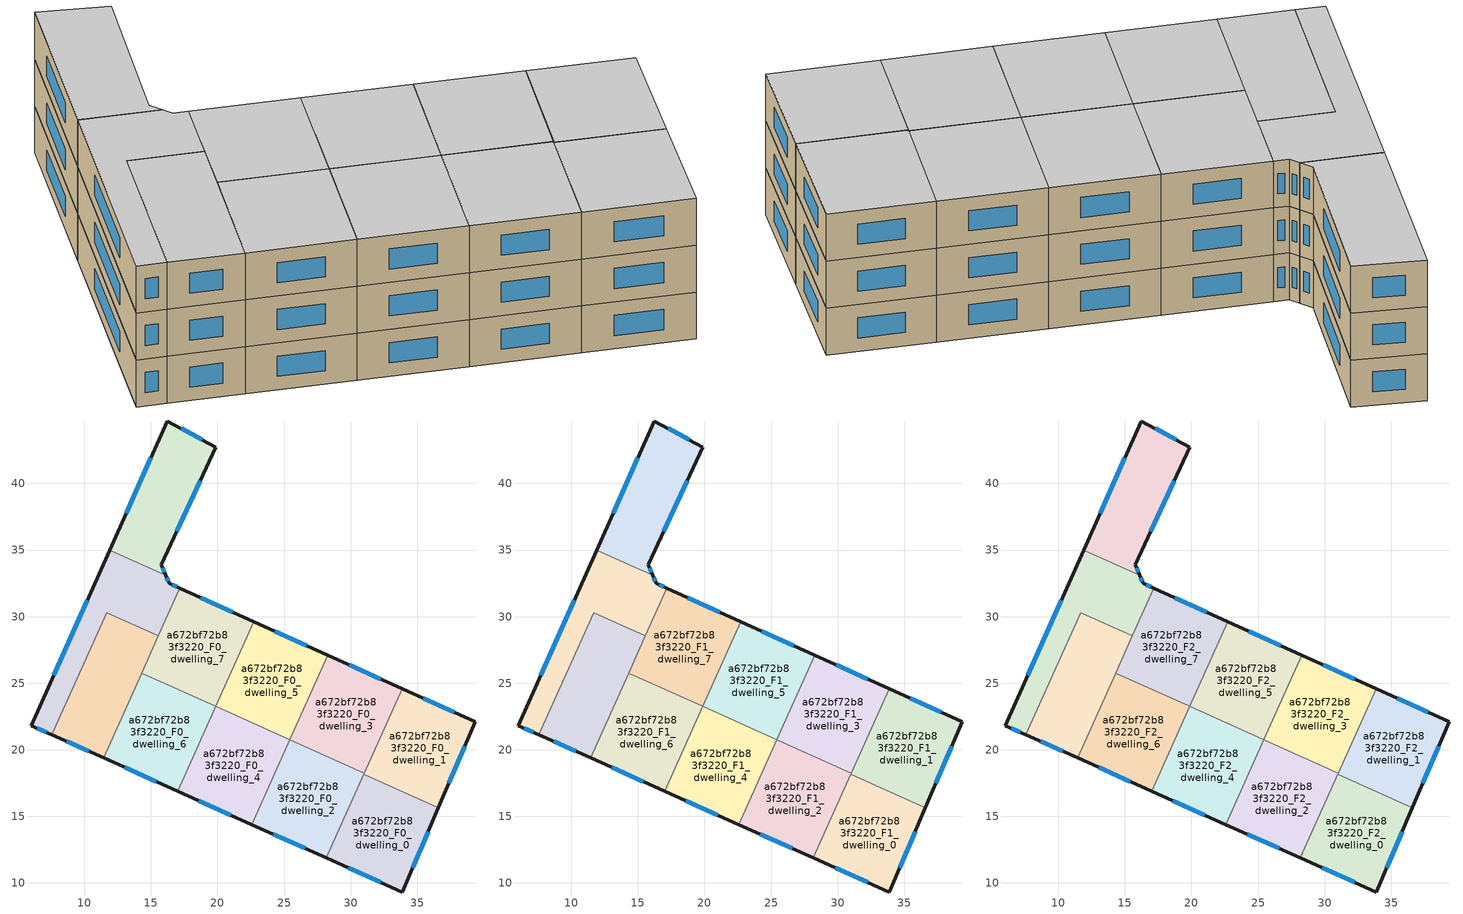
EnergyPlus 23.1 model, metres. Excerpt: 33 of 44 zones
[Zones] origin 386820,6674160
a672bf72b83f3220_F0_dwelling_0
 floor ground (EU_floor_Construction): 36.59,15.65 33.89,9.32 28.18,11.88 31,18.16 z0
 wall outside (EU_wall_Construction): 28.18,11.88 33.89,9.32 36.59,15.65 z0:3
 wall to a672bf72b83f3220_F0_dwelling_1 (EU_wall_Construction): 36.59,15.65 31,18.16 z0:3
 wall to a672bf72b83f3220_F0_dwelling_2 (EU_wall_Construction): 31,18.16 28.18,11.88 z0:3
 window (EU_Window_Construction): 34.66,11.13 35.82,13.84 / 29.81,11.15 32.26,10.05 z0.86:2.14
a672bf72b83f3220_F0_dwelling_1
 floor ground (EU_floor_Construction): 39.35,22.11 36.59,15.65 31,18.16 33.88,24.58 z0
 wall outside (EU_wall_Construction): 36.59,15.65 39.35,22.11 33.88,24.58 z0:3
 wall to a672bf72b83f3220_F0_dwelling_3 (EU_wall_Construction): 33.88,24.58 31.03,18.24 z0:3
 wall to a672bf72b83f3220_F0_dwelling_2 (EU_wall_Construction): 31.03,18.24 31,18.16 z0:3
 window (EU_Window_Construction): 37.38,17.5 38.56,20.26 / 37.79,22.81 35.44,23.87 z0.86:2.14
a672bf72b83f3220_F0_dwelling_10
 floor ground (EU_floor_Construction): 19.88,42.74 15.79,33.88 16.11,33.11 11.91,35 16.24,44.69 z0
 wall outside (EU_wall_Construction): 16.11,33.11 15.79,33.88 19.88,42.74 16.24,44.69 11.91,35 z0:3
 wall to a672bf72b83f3220_F0_dwelling_9 (EU_wall_Construction): 11.91,35 16.11,33.11 z0:3
 window (EU_Window_Construction): 16.02,33.33 15.88,33.66 / 15,41.92 13.15,37.77 / 18.84,43.3 17.28,44.14 / 16.96,36.41 18.71,40.21 z0.86:2.14
a672bf72b83f3220_F0_dwelling_2
 floor ground (EU_floor_Construction): 31.03,18.24 28.18,11.88 22.59,14.39 25.44,20.74 z0
 wall outside (EU_wall_Construction): 22.59,14.39 28.18,11.88 z0:3
 wall to a672bf72b83f3220_F0_dwelling_3 (EU_wall_Construction): 31.03,18.24 25.44,20.74 z0:3
 wall to a672bf72b83f3220_F0_dwelling_4 (EU_wall_Construction): 25.44,20.74 22.59,14.39 z0:3
 window (EU_Window_Construction): 24.19,13.67 26.58,12.6 z0.86:2.14
a672bf72b83f3220_F0_dwelling_3
 floor ground (EU_floor_Construction): 33.88,24.58 31.03,18.24 25.44,20.74 28.3,27.11 z0
 wall outside (EU_wall_Construction): 33.88,24.58 28.3,27.11 z0:3
 wall to a672bf72b83f3220_F0_dwelling_5 (EU_wall_Construction): 28.3,27.11 25.45,20.75 z0:3
 window (EU_Window_Construction): 32.28,25.3 29.89,26.38 z0.86:2.14
a672bf72b83f3220_F0_dwelling_4
 floor ground (EU_floor_Construction): 25.45,20.75 22.59,14.39 17.01,16.89 19.87,23.25 z0
 wall outside (EU_wall_Construction): 17.01,16.89 22.59,14.39 z0:3
 wall to a672bf72b83f3220_F0_dwelling_5 (EU_wall_Construction): 25.45,20.75 19.87,23.25 z0:3
 wall to a672bf72b83f3220_F0_dwelling_6 (EU_wall_Construction): 19.87,23.25 17.01,16.89 z0:3
 window (EU_Window_Construction): 18.61,16.17 21,15.1 z0.86:2.14
a672bf72b83f3220_F0_dwelling_5
 floor ground (EU_floor_Construction): 28.3,27.11 25.45,20.75 19.87,23.25 22.73,29.63 z0
 wall outside (EU_wall_Construction): 28.3,27.11 22.73,29.63 z0:3
 wall to a672bf72b83f3220_F0_dwelling_7 (EU_wall_Construction): 22.73,29.63 19.87,23.26 z0:3
 window (EU_Window_Construction): 26.7,27.83 24.32,28.91 z0.86:2.14
a672bf72b83f3220_F0_dwelling_6
 floor ground (EU_floor_Construction): 19.87,23.26 17.01,16.89 11.44,19.39 14.3,25.76 z0
 wall outside (EU_wall_Construction): 11.44,19.39 17.01,16.89 z0:3
 wall to a672bf72b83f3220_F0_dwelling_7 (EU_wall_Construction): 19.87,23.26 14.3,25.76 z0:3
 wall to a672bf72b83f3220_F0_dwelling_8 (EU_wall_Construction): 14.3,25.76 11.44,19.39 z0:3
 window (EU_Window_Construction): 13.03,18.67 15.42,17.6 z0.86:2.14
a672bf72b83f3220_F0_dwelling_7
 floor ground (EU_floor_Construction): 22.73,29.63 19.87,23.26 14.3,25.76 17.16,32.14 z0
 wall outside (EU_wall_Construction): 22.73,29.63 17.16,32.14 z0:3
 wall to a672bf72b83f3220_F0_dwelling_9 (EU_wall_Construction): 17.16,32.14 15.55,28.55 z0:3
 wall to a672bf72b83f3220_F0_dwelling_8 (EU_wall_Construction): 15.55,28.55 14.3,25.76 z0:3
 window (EU_Window_Construction): 21.14,30.35 18.75,31.42 z0.86:2.14
a672bf72b83f3220_F0_dwelling_8
 floor ground (EU_floor_Construction): 15.55,28.55 11.44,19.39 7.57,21.12 11.67,30.29 z0
 wall outside (EU_wall_Construction): 7.57,21.12 11.44,19.39 z0:3
 wall to a672bf72b83f3220_F0_dwelling_9 (EU_wall_Construction): 15.55,28.55 11.67,30.29 7.57,21.12 z0:3
 window (EU_Window_Construction): 8.67,20.63 10.33,19.88 z0.86:2.14
a672bf72b83f3220_F0_dwelling_9
 floor ground (EU_floor_Construction): 16.11,33.11 16.37,32.5 17.16,32.14 15.55,28.55 11.67,30.29 7.57,21.12 6.03,21.81 11.91,35 z0
 wall outside (EU_wall_Construction): 11.91,35 6.03,21.81 7.57,21.12 / 17.16,32.14 16.37,32.5 16.11,33.11 z0:3
 window (EU_Window_Construction): 6.47,21.62 7.13,21.32 / 10.23,31.23 7.71,25.58 / 16.29,32.68 16.19,32.94 / 16.93,32.25 16.59,32.4 z0.86:2.14
a672bf72b83f3220_F1_dwelling_0
 floor to a672bf72b83f3220_F0_dwelling_0 (EU_floor_Construction): 36.59,15.65 33.89,9.32 28.18,11.88 31,18.16 z3
 wall outside (EU_wall_Construction): 28.18,11.88 33.89,9.32 36.59,15.65 z3:6
 wall to a672bf72b83f3220_F1_dwelling_1 (EU_wall_Construction): 36.59,15.65 31,18.16 z3:6
 wall to a672bf72b83f3220_F1_dwelling_2 (EU_wall_Construction): 31,18.16 28.18,11.88 z3:6
 window (EU_Window_Construction): 34.66,11.13 35.82,13.84 / 29.81,11.15 32.26,10.05 z3.86:5.14
a672bf72b83f3220_F1_dwelling_1
 floor to a672bf72b83f3220_F0_dwelling_1 (EU_floor_Construction): 39.35,22.11 36.59,15.65 31,18.16 33.88,24.58 z3
 wall outside (EU_wall_Construction): 36.59,15.65 39.35,22.11 33.88,24.58 z3:6
 wall to a672bf72b83f3220_F1_dwelling_3 (EU_wall_Construction): 33.88,24.58 31.03,18.24 z3:6
 wall to a672bf72b83f3220_F1_dwelling_2 (EU_wall_Construction): 31.03,18.24 31,18.16 z3:6
 window (EU_Window_Construction): 37.38,17.5 38.56,20.26 / 37.79,22.81 35.44,23.87 z3.86:5.14
a672bf72b83f3220_F1_dwelling_10
 floor to a672bf72b83f3220_F0_dwelling_10 (EU_floor_Construction): 19.88,42.74 15.79,33.88 16.11,33.11 11.91,35 16.24,44.69 z3
 wall outside (EU_wall_Construction): 16.11,33.11 15.79,33.88 19.88,42.74 16.24,44.69 11.91,35 z3:6
 wall to a672bf72b83f3220_F1_dwelling_9 (EU_wall_Construction): 11.91,35 16.11,33.11 z3:6
 window (EU_Window_Construction): 16.02,33.33 15.88,33.66 / 15,41.92 13.15,37.77 / 18.84,43.3 17.28,44.14 / 16.96,36.41 18.71,40.21 z3.86:5.14
a672bf72b83f3220_F1_dwelling_2
 floor to a672bf72b83f3220_F0_dwelling_2 (EU_floor_Construction): 31.03,18.24 28.18,11.88 22.59,14.39 25.44,20.74 z3
 wall outside (EU_wall_Construction): 22.59,14.39 28.18,11.88 z3:6
 wall to a672bf72b83f3220_F1_dwelling_3 (EU_wall_Construction): 31.03,18.24 25.44,20.74 z3:6
 wall to a672bf72b83f3220_F1_dwelling_4 (EU_wall_Construction): 25.44,20.74 22.59,14.39 z3:6
 window (EU_Window_Construction): 24.19,13.67 26.58,12.6 z3.86:5.14
a672bf72b83f3220_F1_dwelling_3
 floor to a672bf72b83f3220_F0_dwelling_3 (EU_floor_Construction): 33.88,24.58 31.03,18.24 25.44,20.74 28.3,27.11 z3
 wall outside (EU_wall_Construction): 33.88,24.58 28.3,27.11 z3:6
 wall to a672bf72b83f3220_F1_dwelling_5 (EU_wall_Construction): 28.3,27.11 25.45,20.75 z3:6
 window (EU_Window_Construction): 32.28,25.3 29.89,26.38 z3.86:5.14
a672bf72b83f3220_F1_dwelling_4
 floor to a672bf72b83f3220_F0_dwelling_4 (EU_floor_Construction): 25.45,20.75 22.59,14.39 17.01,16.89 19.87,23.25 z3
 wall outside (EU_wall_Construction): 17.01,16.89 22.59,14.39 z3:6
 wall to a672bf72b83f3220_F1_dwelling_5 (EU_wall_Construction): 25.45,20.75 19.87,23.25 z3:6
 wall to a672bf72b83f3220_F1_dwelling_6 (EU_wall_Construction): 19.87,23.25 17.01,16.89 z3:6
 window (EU_Window_Construction): 18.61,16.17 21,15.1 z3.86:5.14
a672bf72b83f3220_F1_dwelling_5
 floor to a672bf72b83f3220_F0_dwelling_5 (EU_floor_Construction): 28.3,27.11 25.45,20.75 19.87,23.25 22.73,29.63 z3
 wall outside (EU_wall_Construction): 28.3,27.11 22.73,29.63 z3:6
 wall to a672bf72b83f3220_F1_dwelling_7 (EU_wall_Construction): 22.73,29.63 19.87,23.26 z3:6
 window (EU_Window_Construction): 26.7,27.83 24.32,28.91 z3.86:5.14
a672bf72b83f3220_F1_dwelling_6
 floor to a672bf72b83f3220_F0_dwelling_6 (EU_floor_Construction): 19.87,23.26 17.01,16.89 11.44,19.39 14.3,25.76 z3
 wall outside (EU_wall_Construction): 11.44,19.39 17.01,16.89 z3:6
 wall to a672bf72b83f3220_F1_dwelling_7 (EU_wall_Construction): 19.87,23.26 14.3,25.76 z3:6
 wall to a672bf72b83f3220_F1_dwelling_8 (EU_wall_Construction): 14.3,25.76 11.44,19.39 z3:6
 window (EU_Window_Construction): 13.03,18.67 15.42,17.6 z3.86:5.14
a672bf72b83f3220_F1_dwelling_7
 floor to a672bf72b83f3220_F0_dwelling_7 (EU_floor_Construction): 22.73,29.63 19.87,23.26 14.3,25.76 17.16,32.14 z3
 wall outside (EU_wall_Construction): 22.73,29.63 17.16,32.14 z3:6
 wall to a672bf72b83f3220_F1_dwelling_9 (EU_wall_Construction): 17.16,32.14 15.55,28.55 z3:6
 wall to a672bf72b83f3220_F1_dwelling_8 (EU_wall_Construction): 15.55,28.55 14.3,25.76 z3:6
 window (EU_Window_Construction): 21.14,30.35 18.75,31.42 z3.86:5.14
a672bf72b83f3220_F1_dwelling_8
 floor to a672bf72b83f3220_F0_dwelling_8 (EU_floor_Construction): 15.55,28.55 11.44,19.39 7.57,21.12 11.67,30.29 z3
 wall outside (EU_wall_Construction): 7.57,21.12 11.44,19.39 z3:6
 wall to a672bf72b83f3220_F1_dwelling_9 (EU_wall_Construction): 15.55,28.55 11.67,30.29 7.57,21.12 z3:6
 window (EU_Window_Construction): 8.67,20.63 10.33,19.88 z3.86:5.14
a672bf72b83f3220_F1_dwelling_9
 floor to a672bf72b83f3220_F0_dwelling_9 (EU_floor_Construction): 16.11,33.11 16.37,32.5 17.16,32.14 15.55,28.55 11.67,30.29 7.57,21.12 6.03,21.81 11.91,35 z3
 wall outside (EU_wall_Construction): 11.91,35 6.03,21.81 7.57,21.12 / 17.16,32.14 16.37,32.5 16.11,33.11 z3:6
 window (EU_Window_Construction): 6.47,21.62 7.13,21.32 / 10.23,31.23 7.71,25.58 / 16.29,32.68 16.19,32.94 / 16.93,32.25 16.59,32.4 z3.86:5.14
a672bf72b83f3220_F2_dwelling_0
 floor to a672bf72b83f3220_F1_dwelling_0 (EU_floor_Construction): 36.59,15.65 33.89,9.32 28.18,11.88 31,18.16 z6
 wall outside (EU_wall_Construction): 28.18,11.88 33.89,9.32 36.59,15.65 z6:9
 wall to a672bf72b83f3220_F2_dwelling_1 (EU_wall_Construction): 36.59,15.65 31,18.16 z6:9
 wall to a672bf72b83f3220_F2_dwelling_2 (EU_wall_Construction): 31,18.16 28.18,11.88 z6:9
 window (EU_Window_Construction): 34.66,11.13 35.82,13.84 / 29.81,11.15 32.26,10.05 z6.86:8.14
 ceiling to a672bf72b83f3220_F3_dwelling_0 (EU_floor_Construction): 33.89,9.32 36.59,15.65 31,18.16 28.18,11.88 z9
a672bf72b83f3220_F2_dwelling_1
 floor to a672bf72b83f3220_F1_dwelling_1 (EU_floor_Construction): 39.35,22.11 36.59,15.65 31,18.16 33.88,24.58 z6
 wall outside (EU_wall_Construction): 36.59,15.65 39.35,22.11 33.88,24.58 z6:9
 wall to a672bf72b83f3220_F2_dwelling_3 (EU_wall_Construction): 33.88,24.58 31.03,18.24 z6:9
 wall to a672bf72b83f3220_F2_dwelling_2 (EU_wall_Construction): 31.03,18.24 31,18.16 z6:9
 window (EU_Window_Construction): 37.38,17.5 38.56,20.26 / 37.79,22.81 35.44,23.87 z6.86:8.14
 ceiling to a672bf72b83f3220_F3_dwelling_1 (EU_floor_Construction): 36.59,15.65 39.35,22.11 33.88,24.58 31,18.16 z9
a672bf72b83f3220_F2_dwelling_10
 floor to a672bf72b83f3220_F1_dwelling_10 (EU_floor_Construction): 19.88,42.74 15.79,33.88 16.11,33.11 11.91,35 16.24,44.69 z6
 wall outside (EU_wall_Construction): 16.11,33.11 15.79,33.88 19.88,42.74 16.24,44.69 11.91,35 z6:9
 wall to a672bf72b83f3220_F2_dwelling_9 (EU_wall_Construction): 11.91,35 16.11,33.11 z6:9
 window (EU_Window_Construction): 16.02,33.33 15.88,33.66 / 15,41.92 13.15,37.77 / 18.84,43.3 17.28,44.14 / 16.96,36.41 18.71,40.21 z6.86:8.14
 ceiling to a672bf72b83f3220_F3_dwelling_10 (EU_floor_Construction): 16.11,33.11 15.79,33.88 19.88,42.74 16.24,44.69 11.91,35 z9
a672bf72b83f3220_F2_dwelling_2
 floor to a672bf72b83f3220_F1_dwelling_2 (EU_floor_Construction): 31.03,18.24 28.18,11.88 22.59,14.39 25.44,20.74 z6
 wall outside (EU_wall_Construction): 22.59,14.39 28.18,11.88 z6:9
 wall to a672bf72b83f3220_F2_dwelling_3 (EU_wall_Construction): 31.03,18.24 25.44,20.74 z6:9
 wall to a672bf72b83f3220_F2_dwelling_4 (EU_wall_Construction): 25.44,20.74 22.59,14.39 z6:9
 window (EU_Window_Construction): 24.19,13.67 26.58,12.6 z6.86:8.14
 ceiling to a672bf72b83f3220_F3_dwelling_2 (EU_floor_Construction): 28.18,11.88 31.03,18.24 25.44,20.74 22.59,14.39 z9
a672bf72b83f3220_F2_dwelling_3
 floor to a672bf72b83f3220_F1_dwelling_3 (EU_floor_Construction): 33.88,24.58 31.03,18.24 25.44,20.74 28.3,27.11 z6
 wall outside (EU_wall_Construction): 33.88,24.58 28.3,27.11 z6:9
 wall to a672bf72b83f3220_F2_dwelling_5 (EU_wall_Construction): 28.3,27.11 25.45,20.75 z6:9
 window (EU_Window_Construction): 32.28,25.3 29.89,26.38 z6.86:8.14
 ceiling to a672bf72b83f3220_F3_dwelling_3 (EU_floor_Construction): 31.03,18.24 33.88,24.58 28.3,27.11 25.44,20.74 z9
a672bf72b83f3220_F2_dwelling_4
 floor to a672bf72b83f3220_F1_dwelling_4 (EU_floor_Construction): 25.45,20.75 22.59,14.39 17.01,16.89 19.87,23.25 z6
 wall outside (EU_wall_Construction): 17.01,16.89 22.59,14.39 z6:9
 wall to a672bf72b83f3220_F2_dwelling_5 (EU_wall_Construction): 25.45,20.75 19.87,23.25 z6:9
 wall to a672bf72b83f3220_F2_dwelling_6 (EU_wall_Construction): 19.87,23.25 17.01,16.89 z6:9
 window (EU_Window_Construction): 18.61,16.17 21,15.1 z6.86:8.14
 ceiling to a672bf72b83f3220_F3_dwelling_4 (EU_floor_Construction): 22.59,14.39 25.45,20.75 19.87,23.25 17.01,16.89 z9
a672bf72b83f3220_F2_dwelling_5
 floor to a672bf72b83f3220_F1_dwelling_5 (EU_floor_Construction): 28.3,27.11 25.45,20.75 19.87,23.25 22.73,29.63 z6
 wall outside (EU_wall_Construction): 28.3,27.11 22.73,29.63 z6:9
 wall to a672bf72b83f3220_F2_dwelling_7 (EU_wall_Construction): 22.73,29.63 19.87,23.26 z6:9
 window (EU_Window_Construction): 26.7,27.83 24.32,28.91 z6.86:8.14
 ceiling to a672bf72b83f3220_F3_dwelling_5 (EU_floor_Construction): 25.45,20.75 28.3,27.11 22.73,29.63 19.87,23.25 z9
a672bf72b83f3220_F2_dwelling_6
 floor to a672bf72b83f3220_F1_dwelling_6 (EU_floor_Construction): 19.87,23.26 17.01,16.89 11.44,19.39 14.3,25.76 z6
 wall outside (EU_wall_Construction): 11.44,19.39 17.01,16.89 z6:9
 wall to a672bf72b83f3220_F2_dwelling_7 (EU_wall_Construction): 19.87,23.26 14.3,25.76 z6:9
 wall to a672bf72b83f3220_F2_dwelling_8 (EU_wall_Construction): 14.3,25.76 11.44,19.39 z6:9
 window (EU_Window_Construction): 13.03,18.67 15.42,17.6 z6.86:8.14
 ceiling to a672bf72b83f3220_F3_dwelling_6 (EU_floor_Construction): 17.01,16.89 19.87,23.26 14.3,25.76 11.44,19.39 z9
a672bf72b83f3220_F2_dwelling_7
 floor to a672bf72b83f3220_F1_dwelling_7 (EU_floor_Construction): 22.73,29.63 19.87,23.26 14.3,25.76 17.16,32.14 z6
 wall outside (EU_wall_Construction): 22.73,29.63 17.16,32.14 z6:9
 wall to a672bf72b83f3220_F2_dwelling_9 (EU_wall_Construction): 17.16,32.14 15.55,28.55 z6:9
 wall to a672bf72b83f3220_F2_dwelling_8 (EU_wall_Construction): 15.55,28.55 14.3,25.76 z6:9
 window (EU_Window_Construction): 21.14,30.35 18.75,31.42 z6.86:8.14
 ceiling to a672bf72b83f3220_F3_dwelling_7 (EU_floor_Construction): 19.87,23.26 22.73,29.63 17.16,32.14 14.3,25.76 z9
a672bf72b83f3220_F2_dwelling_8
 floor to a672bf72b83f3220_F1_dwelling_8 (EU_floor_Construction): 15.55,28.55 11.44,19.39 7.57,21.12 11.67,30.29 z6
 wall outside (EU_wall_Construction): 7.57,21.12 11.44,19.39 z6:9
 wall to a672bf72b83f3220_F2_dwelling_9 (EU_wall_Construction): 15.55,28.55 11.67,30.29 7.57,21.12 z6:9
 window (EU_Window_Construction): 8.67,20.63 10.33,19.88 z6.86:8.14
 ceiling to a672bf72b83f3220_F3_dwelling_8 (EU_floor_Construction): 11.44,19.39 15.55,28.55 11.67,30.29 7.57,21.12 z9
a672bf72b83f3220_F2_dwelling_9
 floor to a672bf72b83f3220_F1_dwelling_9 (EU_floor_Construction): 16.11,33.11 16.37,32.5 17.16,32.14 15.55,28.55 11.67,30.29 7.57,21.12 6.03,21.81 11.91,35 z6
 wall outside (EU_wall_Construction): 11.91,35 6.03,21.81 7.57,21.12 / 17.16,32.14 16.37,32.5 16.11,33.11 z6:9
 window (EU_Window_Construction): 6.47,21.62 7.13,21.32 / 10.23,31.23 7.71,25.58 / 16.29,32.68 16.19,32.94 / 16.93,32.25 16.59,32.4 z6.86:8.14
 ceiling to a672bf72b83f3220_F3_dwelling_9 (EU_floor_Construction): 15.55,28.55 17.16,32.14 16.37,32.5 16.11,33.11 11.91,35 6.03,21.81 7.57,21.12 11.67,30.29 z9
[Building]
EU S2 Campaign: North Axis=0; Terrain=City; Solar Distribution=FullExterior
[Site:Location]
Helsinki-Vantaa.AP: Latitude=60.317; Longitude=24.963; Time Zone=2; Elevation=54.6
[SizingPeriod:WeatherFileDays]
AnnualSizingPeriod: Begin Month=1; Begin Day of Month=1; End Month=12; End Day of Month=31; Day of Week for Start Day=Monday; Use Weather File Daylight Saving Period=No; Use Weather File Rain and Snow Indicators=No
[MATERIAL]
EU_InternalMass_Material: Roughness=MediumRough; Thickness=0.1; Conductivity=1; Density=1800; Specific Heat=900; Thermal Absorptance=0.9; Solar Absorptance=0.7; Visible Absorptance=0.7
[MATERIAL:NOMASS] Roughness=MediumRough; Thermal Absorptance=0.9; Solar Absorptance=0.7; Visible Absorptance=0.7
Name | Thermal Resistance
EU_wall_NoMass | 1.10183
EU_floor_NoMass | 1.70606
[WINDOWMATERIAL:SIMPLEGLAZINGSYSTEM]
EU_Window_SimpleGlazing: UFactor=3.11035; Solar Heat Gain Coefficient=0.8; Visible Transmittance=0.8
[CONSTRUCTION]
EU_wall_Construction: EU_wall_NoMass
EU_floor_Construction: EU_floor_NoMass
EU_Window_Construction: EU_Window_SimpleGlazing
EU_InternalMass_Construction: EU_InternalMass_Material
[ZONE] Type=1; Multiplier=1; Ceiling Height=autocalculate; Floor Area=autocalculate; Part of Total Floor Area=Yes
Name | Volume
a672bf72b83f3220_F0_dwelling_0; a672bf72b83f3220_F1_dwelling_0; a672bf72b83f3220_F2_dwelling_0 | 127.978
a672bf72b83f3220_F0_dwelling_1; a672bf72b83f3220_F1_dwelling_1; a672bf72b83f3220_F2_dwelling_1 | 127.968
a672bf72b83f3220_F0_dwelling_10; a672bf72b83f3220_F1_dwelling_10; a672bf72b83f3220_F2_dwelling_10 | 127.969
a672bf72b83f3220_F0_dwelling_2; a672bf72b83f3220_F1_dwelling_2; a672bf72b83f3220_F2_dwelling_2 | 127.972
a672bf72b83f3220_F0_dwelling_3; a672bf72b83f3220_F1_dwelling_3; a672bf72b83f3220_F2_dwelling_3 | 127.959
a672bf72b83f3220_F0_dwelling_4; a672bf72b83f3220_F1_dwelling_4; a672bf72b83f3220_F2_dwelling_4; a672bf72b83f3220_F0_dwelling_7; a672bf72b83f3220_F1_dwelling_7; a672bf72b83f3220_F2_dwelling_7 | 127.952
a672bf72b83f3220_F0_dwelling_5; a672bf72b83f3220_F1_dwelling_5; a672bf72b83f3220_F2_dwelling_5 | 127.931
a672bf72b83f3220_F0_dwelling_6; a672bf72b83f3220_F1_dwelling_6; a672bf72b83f3220_F2_dwelling_6; a672bf72b83f3220_F0_dwelling_9; a672bf72b83f3220_F1_dwelling_9; a672bf72b83f3220_F2_dwelling_9 | 127.956
a672bf72b83f3220_F0_dwelling_8; a672bf72b83f3220_F1_dwelling_8; a672bf72b83f3220_F2_dwelling_8 | 127.989
[INTERNALMASS] Construction=EU_InternalMass_Construction
Name | Zone or ZoneList | Surface Area
a672bf72b83f3220_F0_dwelling_0_EU_InternalMass | a672bf72b83f3220_F0_dwelling_0 | 42.6573
a672bf72b83f3220_F0_dwelling_1_EU_InternalMass | a672bf72b83f3220_F0_dwelling_1 | 42.6576
a672bf72b83f3220_F0_dwelling_2_EU_InternalMass | a672bf72b83f3220_F0_dwelling_2 | 42.6581
a672bf72b83f3220_F0_dwelling_3_EU_InternalMass | a672bf72b83f3220_F0_dwelling_3 | 42.6528
a672bf72b83f3220_F0_dwelling_4_EU_InternalMass | a672bf72b83f3220_F0_dwelling_4 | 42.6517
a672bf72b83f3220_F0_dwelling_5_EU_InternalMass | a672bf72b83f3220_F0_dwelling_5 | 42.6425
a672bf72b83f3220_F0_dwelling_6_EU_InternalMass | a672bf72b83f3220_F0_dwelling_6 | 42.6522
a672bf72b83f3220_F0_dwelling_7_EU_InternalMass | a672bf72b83f3220_F0_dwelling_7 | 42.6509
a672bf72b83f3220_F0_dwelling_8_EU_InternalMass | a672bf72b83f3220_F0_dwelling_8 | 42.6628
a672bf72b83f3220_F0_dwelling_9_EU_InternalMass | a672bf72b83f3220_F0_dwelling_9 | 42.652
a672bf72b83f3220_F0_dwelling_10_EU_InternalMass | a672bf72b83f3220_F0_dwelling_10 | 42.6555
a672bf72b83f3220_F1_dwelling_0_EU_InternalMass | a672bf72b83f3220_F1_dwelling_0 | 42.6573
a672bf72b83f3220_F1_dwelling_1_EU_InternalMass | a672bf72b83f3220_F1_dwelling_1 | 42.6576
a672bf72b83f3220_F1_dwelling_2_EU_InternalMass | a672bf72b83f3220_F1_dwelling_2 | 42.6581
a672bf72b83f3220_F1_dwelling_3_EU_InternalMass | a672bf72b83f3220_F1_dwelling_3 | 42.6528
a672bf72b83f3220_F1_dwelling_4_EU_InternalMass | a672bf72b83f3220_F1_dwelling_4 | 42.6517
a672bf72b83f3220_F1_dwelling_5_EU_InternalMass | a672bf72b83f3220_F1_dwelling_5 | 42.6425
a672bf72b83f3220_F1_dwelling_6_EU_InternalMass | a672bf72b83f3220_F1_dwelling_6 | 42.6522
a672bf72b83f3220_F1_dwelling_7_EU_InternalMass | a672bf72b83f3220_F1_dwelling_7 | 42.6509
a672bf72b83f3220_F1_dwelling_8_EU_InternalMass | a672bf72b83f3220_F1_dwelling_8 | 42.6628
a672bf72b83f3220_F1_dwelling_9_EU_InternalMass | a672bf72b83f3220_F1_dwelling_9 | 42.652
a672bf72b83f3220_F1_dwelling_10_EU_InternalMass | a672bf72b83f3220_F1_dwelling_10 | 42.6555
a672bf72b83f3220_F2_dwelling_0_EU_InternalMass | a672bf72b83f3220_F2_dwelling_0 | 42.6573
a672bf72b83f3220_F2_dwelling_1_EU_InternalMass | a672bf72b83f3220_F2_dwelling_1 | 42.6576
a672bf72b83f3220_F2_dwelling_2_EU_InternalMass | a672bf72b83f3220_F2_dwelling_2 | 42.6581
a672bf72b83f3220_F2_dwelling_3_EU_InternalMass | a672bf72b83f3220_F2_dwelling_3 | 42.6528
a672bf72b83f3220_F2_dwelling_4_EU_InternalMass | a672bf72b83f3220_F2_dwelling_4 | 42.6517
a672bf72b83f3220_F2_dwelling_5_EU_InternalMass | a672bf72b83f3220_F2_dwelling_5 | 42.6425
a672bf72b83f3220_F2_dwelling_6_EU_InternalMass | a672bf72b83f3220_F2_dwelling_6 | 42.6522
a672bf72b83f3220_F2_dwelling_7_EU_InternalMass | a672bf72b83f3220_F2_dwelling_7 | 42.6509
a672bf72b83f3220_F2_dwelling_8_EU_InternalMass | a672bf72b83f3220_F2_dwelling_8 | 42.6628
a672bf72b83f3220_F2_dwelling_9_EU_InternalMass | a672bf72b83f3220_F2_dwelling_9 | 42.652
a672bf72b83f3220_F2_dwelling_10_EU_InternalMass | a672bf72b83f3220_F2_dwelling_10 | 42.6555
[OTHEREQUIPMENT] Fuel Type=Electricity; Design Level Calculation Method=Watts/Area; Power per Zone Floor Area=1; Fraction Latent=0; Fraction Radiant=0; Fraction Lost=0; Carbon Dioxide Generation Rate=0; EndUse Subcategory=EU_Step8_InternalGains
Name | Zone or ZoneList or Space or SpaceList | Schedule
EU_Step8_InternalGain_a672bf72b83f3220_F0_dwelling_0_f000 | a672bf72b83f3220_F0_dwelling_0 | EU_Step8_GainSchedule_a672bf72b83f3220_F0_dwelling_0_f000
EU_Step8_InternalGain_a672bf72b83f3220_F0_dwelling_1_f000 | a672bf72b83f3220_F0_dwelling_1 | EU_Step8_GainSchedule_a672bf72b83f3220_F0_dwelling_1_f000
EU_Step8_InternalGain_a672bf72b83f3220_F0_dwelling_2_f000 | a672bf72b83f3220_F0_dwelling_2 | EU_Step8_GainSchedule_a672bf72b83f3220_F0_dwelling_2_f000
EU_Step8_InternalGain_a672bf72b83f3220_F0_dwelling_3_f000 | a672bf72b83f3220_F0_dwelling_3 | EU_Step8_GainSchedule_a672bf72b83f3220_F0_dwelling_3_f000
EU_Step8_InternalGain_a672bf72b83f3220_F0_dwelling_4_f000 | a672bf72b83f3220_F0_dwelling_4 | EU_Step8_GainSchedule_a672bf72b83f3220_F0_dwelling_4_f000
EU_Step8_InternalGain_a672bf72b83f3220_F0_dwelling_5_f000 | a672bf72b83f3220_F0_dwelling_5 | EU_Step8_GainSchedule_a672bf72b83f3220_F0_dwelling_5_f000
EU_Step8_InternalGain_a672bf72b83f3220_F0_dwelling_6_f000 | a672bf72b83f3220_F0_dwelling_6 | EU_Step8_GainSchedule_a672bf72b83f3220_F0_dwelling_6_f000
EU_Step8_InternalGain_a672bf72b83f3220_F0_dwelling_7_f000 | a672bf72b83f3220_F0_dwelling_7 | EU_Step8_GainSchedule_a672bf72b83f3220_F0_dwelling_7_f000
EU_Step8_InternalGain_a672bf72b83f3220_F0_dwelling_8_f000 | a672bf72b83f3220_F0_dwelling_8 | EU_Step8_GainSchedule_a672bf72b83f3220_F0_dwelling_8_f000
EU_Step8_InternalGain_a672bf72b83f3220_F0_dwelling_9_f000 | a672bf72b83f3220_F0_dwelling_9 | EU_Step8_GainSchedule_a672bf72b83f3220_F0_dwelling_9_f000
EU_Step8_InternalGain_a672bf72b83f3220_F0_dwelling_10_f000 | a672bf72b83f3220_F0_dwelling_10 | EU_Step8_GainSchedule_a672bf72b83f3220_F0_dwelling_10_f000
EU_Step8_InternalGain_a672bf72b83f3220_F1_dwelling_0_f000 | a672bf72b83f3220_F1_dwelling_0 | EU_Step8_GainSchedule_a672bf72b83f3220_F1_dwelling_0_f000
EU_Step8_InternalGain_a672bf72b83f3220_F1_dwelling_1_f000 | a672bf72b83f3220_F1_dwelling_1 | EU_Step8_GainSchedule_a672bf72b83f3220_F1_dwelling_1_f000
EU_Step8_InternalGain_a672bf72b83f3220_F1_dwelling_2_f000 | a672bf72b83f3220_F1_dwelling_2 | EU_Step8_GainSchedule_a672bf72b83f3220_F1_dwelling_2_f000
EU_Step8_InternalGain_a672bf72b83f3220_F1_dwelling_3_f000 | a672bf72b83f3220_F1_dwelling_3 | EU_Step8_GainSchedule_a672bf72b83f3220_F1_dwelling_3_f000
EU_Step8_InternalGain_a672bf72b83f3220_F1_dwelling_4_f000 | a672bf72b83f3220_F1_dwelling_4 | EU_Step8_GainSchedule_a672bf72b83f3220_F1_dwelling_4_f000
EU_Step8_InternalGain_a672bf72b83f3220_F1_dwelling_5_f000 | a672bf72b83f3220_F1_dwelling_5 | EU_Step8_GainSchedule_a672bf72b83f3220_F1_dwelling_5_f000
EU_Step8_InternalGain_a672bf72b83f3220_F1_dwelling_6_f000 | a672bf72b83f3220_F1_dwelling_6 | EU_Step8_GainSchedule_a672bf72b83f3220_F1_dwelling_6_f000
EU_Step8_InternalGain_a672bf72b83f3220_F1_dwelling_7_f000 | a672bf72b83f3220_F1_dwelling_7 | EU_Step8_GainSchedule_a672bf72b83f3220_F1_dwelling_7_f000
EU_Step8_InternalGain_a672bf72b83f3220_F1_dwelling_8_f000 | a672bf72b83f3220_F1_dwelling_8 | EU_Step8_GainSchedule_a672bf72b83f3220_F1_dwelling_8_f000
EU_Step8_InternalGain_a672bf72b83f3220_F1_dwelling_9_f000 | a672bf72b83f3220_F1_dwelling_9 | EU_Step8_GainSchedule_a672bf72b83f3220_F1_dwelling_9_f000
EU_Step8_InternalGain_a672bf72b83f3220_F1_dwelling_10_f000 | a672bf72b83f3220_F1_dwelling_10 | EU_Step8_GainSchedule_a672bf72b83f3220_F1_dwelling_10_f000
EU_Step8_InternalGain_a672bf72b83f3220_F2_dwelling_0_f000 | a672bf72b83f3220_F2_dwelling_0 | EU_Step8_GainSchedule_a672bf72b83f3220_F2_dwelling_0_f000
EU_Step8_InternalGain_a672bf72b83f3220_F2_dwelling_1_f000 | a672bf72b83f3220_F2_dwelling_1 | EU_Step8_GainSchedule_a672bf72b83f3220_F2_dwelling_1_f000
EU_Step8_InternalGain_a672bf72b83f3220_F2_dwelling_2_f000 | a672bf72b83f3220_F2_dwelling_2 | EU_Step8_GainSchedule_a672bf72b83f3220_F2_dwelling_2_f000
EU_Step8_InternalGain_a672bf72b83f3220_F2_dwelling_3_f000 | a672bf72b83f3220_F2_dwelling_3 | EU_Step8_GainSchedule_a672bf72b83f3220_F2_dwelling_3_f000
EU_Step8_InternalGain_a672bf72b83f3220_F2_dwelling_4_f000 | a672bf72b83f3220_F2_dwelling_4 | EU_Step8_GainSchedule_a672bf72b83f3220_F2_dwelling_4_f000
EU_Step8_InternalGain_a672bf72b83f3220_F2_dwelling_5_f000 | a672bf72b83f3220_F2_dwelling_5 | EU_Step8_GainSchedule_a672bf72b83f3220_F2_dwelling_5_f000
EU_Step8_InternalGain_a672bf72b83f3220_F2_dwelling_6_f000 | a672bf72b83f3220_F2_dwelling_6 | EU_Step8_GainSchedule_a672bf72b83f3220_F2_dwelling_6_f000
EU_Step8_InternalGain_a672bf72b83f3220_F2_dwelling_7_f000 | a672bf72b83f3220_F2_dwelling_7 | EU_Step8_GainSchedule_a672bf72b83f3220_F2_dwelling_7_f000
EU_Step8_InternalGain_a672bf72b83f3220_F2_dwelling_8_f000 | a672bf72b83f3220_F2_dwelling_8 | EU_Step8_GainSchedule_a672bf72b83f3220_F2_dwelling_8_f000
EU_Step8_InternalGain_a672bf72b83f3220_F2_dwelling_9_f000 | a672bf72b83f3220_F2_dwelling_9 | EU_Step8_GainSchedule_a672bf72b83f3220_F2_dwelling_9_f000
EU_Step8_InternalGain_a672bf72b83f3220_F2_dwelling_10_f000 | a672bf72b83f3220_F2_dwelling_10 | EU_Step8_GainSchedule_a672bf72b83f3220_F2_dwelling_10_f000
[ZONEVENTILATION:DESIGNFLOWRATE] Schedule=EU_AlwaysOn; Design Flow Rate Calculation Method=AirChanges/Hour; Air Changes per Hour=0.756316; Ventilation Type=Natural; Fan Pressure Rise=0; Fan Total Efficiency=1; Constant Term Coefficient=1; Temperature Term Coefficient=0; Velocity Term Coefficient=0; Velocity Squared Term Coefficient=0; Minimum Indoor Temperature=-100; Maximum Indoor Temperature=100; Delta Temperature=-100; Minimum Outdoor Temperature=-100; Maximum Outdoor Temperature=100; Maximum Wind Speed=40
Name | Zone or ZoneList or Space or SpaceList
EU_ConstantAir_a672bf72b83f3220_F0_dwelling_0 | a672bf72b83f3220_F0_dwelling_0
EU_ConstantAir_a672bf72b83f3220_F0_dwelling_1 | a672bf72b83f3220_F0_dwelling_1
EU_ConstantAir_a672bf72b83f3220_F0_dwelling_2 | a672bf72b83f3220_F0_dwelling_2
EU_ConstantAir_a672bf72b83f3220_F0_dwelling_3 | a672bf72b83f3220_F0_dwelling_3
EU_ConstantAir_a672bf72b83f3220_F0_dwelling_4 | a672bf72b83f3220_F0_dwelling_4
EU_ConstantAir_a672bf72b83f3220_F0_dwelling_5 | a672bf72b83f3220_F0_dwelling_5
EU_ConstantAir_a672bf72b83f3220_F0_dwelling_6 | a672bf72b83f3220_F0_dwelling_6
EU_ConstantAir_a672bf72b83f3220_F0_dwelling_7 | a672bf72b83f3220_F0_dwelling_7
EU_ConstantAir_a672bf72b83f3220_F0_dwelling_8 | a672bf72b83f3220_F0_dwelling_8
EU_ConstantAir_a672bf72b83f3220_F0_dwelling_9 | a672bf72b83f3220_F0_dwelling_9
EU_ConstantAir_a672bf72b83f3220_F0_dwelling_10 | a672bf72b83f3220_F0_dwelling_10
EU_ConstantAir_a672bf72b83f3220_F1_dwelling_0 | a672bf72b83f3220_F1_dwelling_0
EU_ConstantAir_a672bf72b83f3220_F1_dwelling_1 | a672bf72b83f3220_F1_dwelling_1
EU_ConstantAir_a672bf72b83f3220_F1_dwelling_2 | a672bf72b83f3220_F1_dwelling_2
EU_ConstantAir_a672bf72b83f3220_F1_dwelling_3 | a672bf72b83f3220_F1_dwelling_3
EU_ConstantAir_a672bf72b83f3220_F1_dwelling_4 | a672bf72b83f3220_F1_dwelling_4
EU_ConstantAir_a672bf72b83f3220_F1_dwelling_5 | a672bf72b83f3220_F1_dwelling_5
EU_ConstantAir_a672bf72b83f3220_F1_dwelling_6 | a672bf72b83f3220_F1_dwelling_6
EU_ConstantAir_a672bf72b83f3220_F1_dwelling_7 | a672bf72b83f3220_F1_dwelling_7
EU_ConstantAir_a672bf72b83f3220_F1_dwelling_8 | a672bf72b83f3220_F1_dwelling_8
EU_ConstantAir_a672bf72b83f3220_F1_dwelling_9 | a672bf72b83f3220_F1_dwelling_9
EU_ConstantAir_a672bf72b83f3220_F1_dwelling_10 | a672bf72b83f3220_F1_dwelling_10
EU_ConstantAir_a672bf72b83f3220_F2_dwelling_0 | a672bf72b83f3220_F2_dwelling_0
EU_ConstantAir_a672bf72b83f3220_F2_dwelling_1 | a672bf72b83f3220_F2_dwelling_1
EU_ConstantAir_a672bf72b83f3220_F2_dwelling_2 | a672bf72b83f3220_F2_dwelling_2
EU_ConstantAir_a672bf72b83f3220_F2_dwelling_3 | a672bf72b83f3220_F2_dwelling_3
EU_ConstantAir_a672bf72b83f3220_F2_dwelling_4 | a672bf72b83f3220_F2_dwelling_4
EU_ConstantAir_a672bf72b83f3220_F2_dwelling_5 | a672bf72b83f3220_F2_dwelling_5
EU_ConstantAir_a672bf72b83f3220_F2_dwelling_6 | a672bf72b83f3220_F2_dwelling_6
EU_ConstantAir_a672bf72b83f3220_F2_dwelling_7 | a672bf72b83f3220_F2_dwelling_7
EU_ConstantAir_a672bf72b83f3220_F2_dwelling_8 | a672bf72b83f3220_F2_dwelling_8
EU_ConstantAir_a672bf72b83f3220_F2_dwelling_9 | a672bf72b83f3220_F2_dwelling_9
EU_ConstantAir_a672bf72b83f3220_F2_dwelling_10 | a672bf72b83f3220_F2_dwelling_10
[HVACTEMPLATE:THERMOSTAT] Constant Heating Setpoint=20; Constant Cooling Setpoint=50
EU_HeatOnly_a672bf72b83f3220_F0_dwelling_0; EU_HeatOnly_a672bf72b83f3220_F0_dwelling_1; EU_HeatOnly_a672bf72b83f3220_F0_dwelling_2; EU_HeatOnly_a672bf72b83f3220_F0_dwelling_3; EU_HeatOnly_a672bf72b83f3220_F0_dwelling_4; EU_HeatOnly_a672bf72b83f3220_F0_dwelling_5; EU_HeatOnly_a672bf72b83f3220_F0_dwelling_6; EU_HeatOnly_a672bf72b83f3220_F0_dwelling_7; EU_HeatOnly_a672bf72b83f3220_F0_dwelling_8; EU_HeatOnly_a672bf72b83f3220_F0_dwelling_9; EU_HeatOnly_a672bf72b83f3220_F0_dwelling_10; EU_HeatOnly_a672bf72b83f3220_F1_dwelling_0; EU_HeatOnly_a672bf72b83f3220_F1_dwelling_1; EU_HeatOnly_a672bf72b83f3220_F1_dwelling_2; EU_HeatOnly_a672bf72b83f3220_F1_dwelling_3; EU_HeatOnly_a672bf72b83f3220_F1_dwelling_4; EU_HeatOnly_a672bf72b83f3220_F1_dwelling_5; EU_HeatOnly_a672bf72b83f3220_F1_dwelling_6; EU_HeatOnly_a672bf72b83f3220_F1_dwelling_7; EU_HeatOnly_a672bf72b83f3220_F1_dwelling_8; EU_HeatOnly_a672bf72b83f3220_F1_dwelling_9; EU_HeatOnly_a672bf72b83f3220_F1_dwelling_10; EU_HeatOnly_a672bf72b83f3220_F2_dwelling_0; EU_HeatOnly_a672bf72b83f3220_F2_dwelling_1; EU_HeatOnly_a672bf72b83f3220_F2_dwelling_2; EU_HeatOnly_a672bf72b83f3220_F2_dwelling_3; EU_HeatOnly_a672bf72b83f3220_F2_dwelling_4; EU_HeatOnly_a672bf72b83f3220_F2_dwelling_5; EU_HeatOnly_a672bf72b83f3220_F2_dwelling_6; EU_HeatOnly_a672bf72b83f3220_F2_dwelling_7; EU_HeatOnly_a672bf72b83f3220_F2_dwelling_8; EU_HeatOnly_a672bf72b83f3220_F2_dwelling_9; EU_HeatOnly_a672bf72b83f3220_F2_dwelling_10; EU_HeatOnly_a672bf72b83f3220_F3_dwelling_0; EU_HeatOnly_a672bf72b83f3220_F3_dwelling_1; EU_HeatOnly_a672bf72b83f3220_F3_dwelling_2; EU_HeatOnly_a672bf72b83f3220_F3_dwelling_3; EU_HeatOnly_a672bf72b83f3220_F3_dwelling_4; EU_HeatOnly_a672bf72b83f3220_F3_dwelling_5; EU_HeatOnly_a672bf72b83f3220_F3_dwelling_6; EU_HeatOnly_a672bf72b83f3220_F3_dwelling_7; EU_HeatOnly_a672bf72b83f3220_F3_dwelling_8; EU_HeatOnly_a672bf72b83f3220_F3_dwelling_9; EU_HeatOnly_a672bf72b83f3220_F3_dwelling_10
[HVACTEMPLATE:ZONE:IDEALLOADSAIRSYSTEM] System Availability Schedule=EU_AlwaysOn; Maximum Heating Supply Air Temperature=50; Minimum Cooling Supply Air Temperature=13; Maximum Heating Supply Air Humidity Ratio=0.0156; Minimum Cooling Supply Air Humidity Ratio=0.0077; Heating Limit=NoLimit; Cooling Limit=NoLimit; Heating Availability Schedule=EU_AlwaysOn; Cooling Availability Schedule=EU_CoolingOff; Dehumidification Control Type=ConstantSensibleHeatRatio; Cooling Sensible Heat Ratio=0.7; Dehumidification Setpoint=60; Humidification Control Type=None; Humidification Setpoint=30; Outdoor Air Method=None; Outdoor Air Flow Rate per Person=0.00944; Outdoor Air Flow Rate per Zone Floor Area=0; Outdoor Air Flow Rate per Zone=0; Demand Controlled Ventilation Type=None; Outdoor Air Economizer Type=NoEconomizer; Heat Recovery Type=None; Sensible Heat Recovery Effectiveness=0.7; Latent Heat Recovery Effectiveness=0.65
Name | Template Thermostat
a672bf72b83f3220_F0_dwelling_0 | EU_HeatOnly_a672bf72b83f3220_F0_dwelling_0
a672bf72b83f3220_F0_dwelling_1 | EU_HeatOnly_a672bf72b83f3220_F0_dwelling_1
a672bf72b83f3220_F0_dwelling_2 | EU_HeatOnly_a672bf72b83f3220_F0_dwelling_2
a672bf72b83f3220_F0_dwelling_3 | EU_HeatOnly_a672bf72b83f3220_F0_dwelling_3
a672bf72b83f3220_F0_dwelling_4 | EU_HeatOnly_a672bf72b83f3220_F0_dwelling_4
a672bf72b83f3220_F0_dwelling_5 | EU_HeatOnly_a672bf72b83f3220_F0_dwelling_5
a672bf72b83f3220_F0_dwelling_6 | EU_HeatOnly_a672bf72b83f3220_F0_dwelling_6
a672bf72b83f3220_F0_dwelling_7 | EU_HeatOnly_a672bf72b83f3220_F0_dwelling_7
a672bf72b83f3220_F0_dwelling_8 | EU_HeatOnly_a672bf72b83f3220_F0_dwelling_8
a672bf72b83f3220_F0_dwelling_9 | EU_HeatOnly_a672bf72b83f3220_F0_dwelling_9
a672bf72b83f3220_F0_dwelling_10 | EU_HeatOnly_a672bf72b83f3220_F0_dwelling_10
a672bf72b83f3220_F1_dwelling_0 | EU_HeatOnly_a672bf72b83f3220_F1_dwelling_0
a672bf72b83f3220_F1_dwelling_1 | EU_HeatOnly_a672bf72b83f3220_F1_dwelling_1
a672bf72b83f3220_F1_dwelling_2 | EU_HeatOnly_a672bf72b83f3220_F1_dwelling_2
a672bf72b83f3220_F1_dwelling_3 | EU_HeatOnly_a672bf72b83f3220_F1_dwelling_3
a672bf72b83f3220_F1_dwelling_4 | EU_HeatOnly_a672bf72b83f3220_F1_dwelling_4
a672bf72b83f3220_F1_dwelling_5 | EU_HeatOnly_a672bf72b83f3220_F1_dwelling_5
a672bf72b83f3220_F1_dwelling_6 | EU_HeatOnly_a672bf72b83f3220_F1_dwelling_6
a672bf72b83f3220_F1_dwelling_7 | EU_HeatOnly_a672bf72b83f3220_F1_dwelling_7
a672bf72b83f3220_F1_dwelling_8 | EU_HeatOnly_a672bf72b83f3220_F1_dwelling_8
a672bf72b83f3220_F1_dwelling_9 | EU_HeatOnly_a672bf72b83f3220_F1_dwelling_9
a672bf72b83f3220_F1_dwelling_10 | EU_HeatOnly_a672bf72b83f3220_F1_dwelling_10
a672bf72b83f3220_F2_dwelling_0 | EU_HeatOnly_a672bf72b83f3220_F2_dwelling_0
a672bf72b83f3220_F2_dwelling_1 | EU_HeatOnly_a672bf72b83f3220_F2_dwelling_1
a672bf72b83f3220_F2_dwelling_2 | EU_HeatOnly_a672bf72b83f3220_F2_dwelling_2
a672bf72b83f3220_F2_dwelling_3 | EU_HeatOnly_a672bf72b83f3220_F2_dwelling_3
a672bf72b83f3220_F2_dwelling_4 | EU_HeatOnly_a672bf72b83f3220_F2_dwelling_4
a672bf72b83f3220_F2_dwelling_5 | EU_HeatOnly_a672bf72b83f3220_F2_dwelling_5
a672bf72b83f3220_F2_dwelling_6 | EU_HeatOnly_a672bf72b83f3220_F2_dwelling_6
a672bf72b83f3220_F2_dwelling_7 | EU_HeatOnly_a672bf72b83f3220_F2_dwelling_7
a672bf72b83f3220_F2_dwelling_8 | EU_HeatOnly_a672bf72b83f3220_F2_dwelling_8
a672bf72b83f3220_F2_dwelling_9 | EU_HeatOnly_a672bf72b83f3220_F2_dwelling_9
a672bf72b83f3220_F2_dwelling_10 | EU_HeatOnly_a672bf72b83f3220_F2_dwelling_10
[SIZING:ZONE] Zone Cooling Design Supply Air Temperature Input Method=SupplyAirTemperature; Zone Cooling Design Supply Air Temperature=13; Zone Heating Design Supply Air Temperature Input Method=SupplyAirTemperature; Zone Heating Design Supply Air Temperature=50; Zone Cooling Design Supply Air Humidity Ratio=0.008; Zone Heating Design Supply Air Humidity Ratio=0.008; Cooling Design Air Flow Method=DesignDay; Cooling Design Air Flow Rate=0; Cooling Minimum Air Flow per Zone Floor Area=0.000762; Cooling Minimum Air Flow=0; Cooling Minimum Air Flow Fraction=0.2; Heating Design Air Flow Method=DesignDay; Heating Design Air Flow Rate=0; Heating Maximum Air Flow per Zone Floor Area=0.002032; Heating Maximum Air Flow=0.141576; Heating Maximum Air Flow Fraction=0.3; Account for Dedicated Outdoor Air System=No; Dedicated Outdoor Air System Control Strategy=NeutralSupplyAir; Dedicated Outdoor Air Low Setpoint Temperature for Design=autosize; Dedicated Outdoor Air High Setpoint Temperature for Design=autosize; Zone Load Sizing Method=Sensible Load Only No Latent Load; Zone Latent Cooling Design Supply Air Humidity Ratio Input Method=HumidityRatioDifference; Zone Cooling Design Supply Air Humidity Ratio Difference=0.005; Zone Latent Heating Design Supply Air Humidity Ratio Input Method=HumidityRatioDifference; Zone Humidification Design Supply Air Humidity Ratio Difference=0.005
a672bf72b83f3220_F0_dwelling_0; a672bf72b83f3220_F0_dwelling_1; a672bf72b83f3220_F0_dwelling_2; a672bf72b83f3220_F0_dwelling_3; a672bf72b83f3220_F0_dwelling_4; a672bf72b83f3220_F0_dwelling_5; a672bf72b83f3220_F0_dwelling_6; a672bf72b83f3220_F0_dwelling_7; a672bf72b83f3220_F0_dwelling_8; a672bf72b83f3220_F0_dwelling_9; a672bf72b83f3220_F0_dwelling_10; a672bf72b83f3220_F1_dwelling_0; a672bf72b83f3220_F1_dwelling_1; a672bf72b83f3220_F1_dwelling_2; a672bf72b83f3220_F1_dwelling_3; a672bf72b83f3220_F1_dwelling_4; a672bf72b83f3220_F1_dwelling_5; a672bf72b83f3220_F1_dwelling_6; a672bf72b83f3220_F1_dwelling_7; a672bf72b83f3220_F1_dwelling_8; a672bf72b83f3220_F1_dwelling_9; a672bf72b83f3220_F1_dwelling_10; a672bf72b83f3220_F2_dwelling_0; a672bf72b83f3220_F2_dwelling_1; a672bf72b83f3220_F2_dwelling_2; a672bf72b83f3220_F2_dwelling_3; a672bf72b83f3220_F2_dwelling_4; a672bf72b83f3220_F2_dwelling_5; a672bf72b83f3220_F2_dwelling_6; a672bf72b83f3220_F2_dwelling_7; a672bf72b83f3220_F2_dwelling_8; a672bf72b83f3220_F2_dwelling_9; a672bf72b83f3220_F2_dwelling_10
[SCHEDULE:CONSTANT]
Name | Hourly Value
EU_AlwaysOn | 1
EU_CoolingOff | 0
[SCHEDULE:FILE] Column Number=1; Rows to Skip at Top=0; Number of Hours of Data=8760; Column Separator=Comma; Interpolate to Timestep=No; Minutes per Item=60; Adjust Schedule for Daylight Savings=Yes
Name | File
EU_Step8_GainSchedule_a672bf72b83f3220_F0_dwelling_0_f000 | ../../schedules/a672bf72b83f3220/a672bf72b83f3220_F0_dwelling_0_f000_gain.csv
EU_Step8_GainSchedule_a672bf72b83f3220_F0_dwelling_1_f000 | ../../schedules/a672bf72b83f3220/a672bf72b83f3220_F0_dwelling_1_f000_gain.csv
EU_Step8_GainSchedule_a672bf72b83f3220_F0_dwelling_2_f000 | ../../schedules/a672bf72b83f3220/a672bf72b83f3220_F0_dwelling_2_f000_gain.csv
EU_Step8_GainSchedule_a672bf72b83f3220_F0_dwelling_3_f000 | ../../schedules/a672bf72b83f3220/a672bf72b83f3220_F0_dwelling_3_f000_gain.csv
EU_Step8_GainSchedule_a672bf72b83f3220_F0_dwelling_4_f000 | ../../schedules/a672bf72b83f3220/a672bf72b83f3220_F0_dwelling_4_f000_gain.csv
EU_Step8_GainSchedule_a672bf72b83f3220_F0_dwelling_5_f000 | ../../schedules/a672bf72b83f3220/a672bf72b83f3220_F0_dwelling_5_f000_gain.csv
EU_Step8_GainSchedule_a672bf72b83f3220_F0_dwelling_6_f000 | ../../schedules/a672bf72b83f3220/a672bf72b83f3220_F0_dwelling_6_f000_gain.csv
EU_Step8_GainSchedule_a672bf72b83f3220_F0_dwelling_7_f000 | ../../schedules/a672bf72b83f3220/a672bf72b83f3220_F0_dwelling_7_f000_gain.csv
EU_Step8_GainSchedule_a672bf72b83f3220_F0_dwelling_8_f000 | ../../schedules/a672bf72b83f3220/a672bf72b83f3220_F0_dwelling_8_f000_gain.csv
EU_Step8_GainSchedule_a672bf72b83f3220_F0_dwelling_9_f000 | ../../schedules/a672bf72b83f3220/a672bf72b83f3220_F0_dwelling_9_f000_gain.csv
EU_Step8_GainSchedule_a672bf72b83f3220_F0_dwelling_10_f000 | ../../schedules/a672bf72b83f3220/a672bf72b83f3220_F0_dwelling_10_f000_gain.csv
EU_Step8_GainSchedule_a672bf72b83f3220_F1_dwelling_0_f000 | ../../schedules/a672bf72b83f3220/a672bf72b83f3220_F1_dwelling_0_f000_gain.csv
EU_Step8_GainSchedule_a672bf72b83f3220_F1_dwelling_1_f000 | ../../schedules/a672bf72b83f3220/a672bf72b83f3220_F1_dwelling_1_f000_gain.csv
EU_Step8_GainSchedule_a672bf72b83f3220_F1_dwelling_2_f000 | ../../schedules/a672bf72b83f3220/a672bf72b83f3220_F1_dwelling_2_f000_gain.csv
EU_Step8_GainSchedule_a672bf72b83f3220_F1_dwelling_3_f000 | ../../schedules/a672bf72b83f3220/a672bf72b83f3220_F1_dwelling_3_f000_gain.csv
EU_Step8_GainSchedule_a672bf72b83f3220_F1_dwelling_4_f000 | ../../schedules/a672bf72b83f3220/a672bf72b83f3220_F1_dwelling_4_f000_gain.csv
EU_Step8_GainSchedule_a672bf72b83f3220_F1_dwelling_5_f000 | ../../schedules/a672bf72b83f3220/a672bf72b83f3220_F1_dwelling_5_f000_gain.csv
EU_Step8_GainSchedule_a672bf72b83f3220_F1_dwelling_6_f000 | ../../schedules/a672bf72b83f3220/a672bf72b83f3220_F1_dwelling_6_f000_gain.csv
EU_Step8_GainSchedule_a672bf72b83f3220_F1_dwelling_7_f000 | ../../schedules/a672bf72b83f3220/a672bf72b83f3220_F1_dwelling_7_f000_gain.csv
EU_Step8_GainSchedule_a672bf72b83f3220_F1_dwelling_8_f000 | ../../schedules/a672bf72b83f3220/a672bf72b83f3220_F1_dwelling_8_f000_gain.csv
EU_Step8_GainSchedule_a672bf72b83f3220_F1_dwelling_9_f000 | ../../schedules/a672bf72b83f3220/a672bf72b83f3220_F1_dwelling_9_f000_gain.csv
EU_Step8_GainSchedule_a672bf72b83f3220_F1_dwelling_10_f000 | ../../schedules/a672bf72b83f3220/a672bf72b83f3220_F1_dwelling_10_f000_gain.csv
EU_Step8_GainSchedule_a672bf72b83f3220_F2_dwelling_0_f000 | ../../schedules/a672bf72b83f3220/a672bf72b83f3220_F2_dwelling_0_f000_gain.csv
EU_Step8_GainSchedule_a672bf72b83f3220_F2_dwelling_1_f000 | ../../schedules/a672bf72b83f3220/a672bf72b83f3220_F2_dwelling_1_f000_gain.csv
EU_Step8_GainSchedule_a672bf72b83f3220_F2_dwelling_2_f000 | ../../schedules/a672bf72b83f3220/a672bf72b83f3220_F2_dwelling_2_f000_gain.csv
EU_Step8_GainSchedule_a672bf72b83f3220_F2_dwelling_3_f000 | ../../schedules/a672bf72b83f3220/a672bf72b83f3220_F2_dwelling_3_f000_gain.csv
EU_Step8_GainSchedule_a672bf72b83f3220_F2_dwelling_4_f000 | ../../schedules/a672bf72b83f3220/a672bf72b83f3220_F2_dwelling_4_f000_gain.csv
EU_Step8_GainSchedule_a672bf72b83f3220_F2_dwelling_5_f000 | ../../schedules/a672bf72b83f3220/a672bf72b83f3220_F2_dwelling_5_f000_gain.csv
EU_Step8_GainSchedule_a672bf72b83f3220_F2_dwelling_6_f000 | ../../schedules/a672bf72b83f3220/a672bf72b83f3220_F2_dwelling_6_f000_gain.csv
EU_Step8_GainSchedule_a672bf72b83f3220_F2_dwelling_7_f000 | ../../schedules/a672bf72b83f3220/a672bf72b83f3220_F2_dwelling_7_f000_gain.csv
EU_Step8_GainSchedule_a672bf72b83f3220_F2_dwelling_8_f000 | ../../schedules/a672bf72b83f3220/a672bf72b83f3220_F2_dwelling_8_f000_gain.csv
EU_Step8_GainSchedule_a672bf72b83f3220_F2_dwelling_9_f000 | ../../schedules/a672bf72b83f3220/a672bf72b83f3220_F2_dwelling_9_f000_gain.csv
EU_Step8_GainSchedule_a672bf72b83f3220_F2_dwelling_10_f000 | ../../schedules/a672bf72b83f3220/a672bf72b83f3220_F2_dwelling_10_f000_gain.csv
